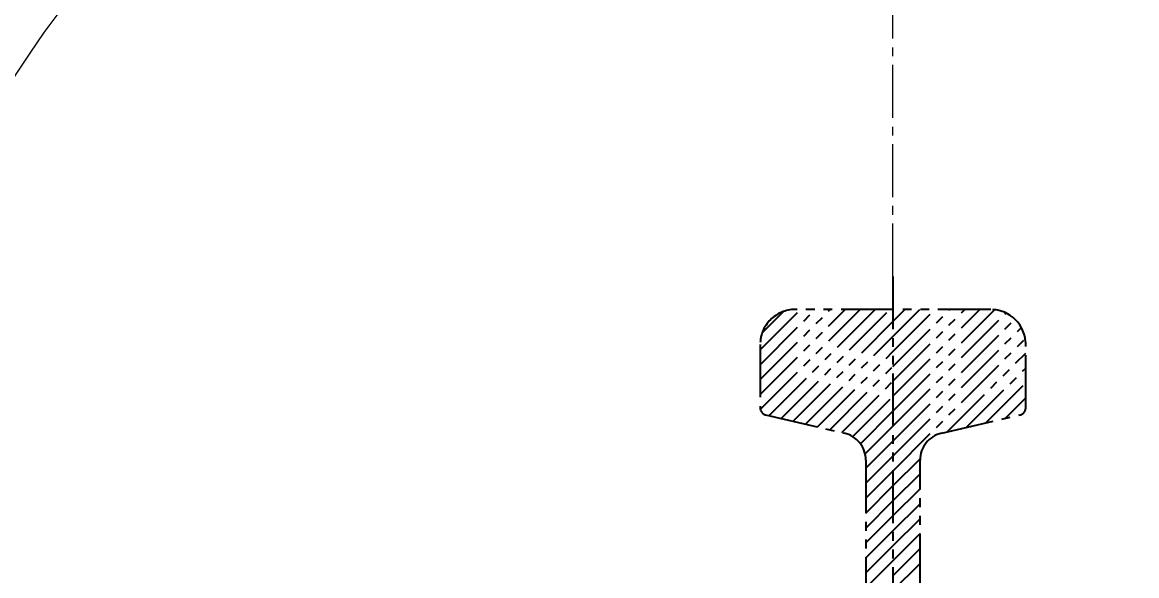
# Model space of a CAD drawing. Header units: millimetres. Extents: x -50460 to 50460, y -35640 to 35640.
# Drawn here: x 29173.3 to 29426.4, y 20559 to 20684.6 of the extents above; entities that cross this region are included whole.
import ezdxf

# ---------------------------------------------------------------- set-up
doc = ezdxf.new("R2010")
doc.units = ezdxf.units.MM
doc.linetypes.add('双点画线', pattern=[22, 12, -2, 2, -2, 2, -2])
doc.linetypes.add('点画线', pattern=[18, 12, -2, 2, -2])
doc.layers.get('0').update_dxf_attribs({"lineweight": 35})
for name, color, linetype, lineweight in [('7', 30, '双点画线', 18), ('EB0', 7, 'Continuous', 15), ('中心线层', 1, '点画线', 18), ('尺寸线层', 4, 'Continuous', 18), ('细实线层', 3, 'Continuous', 18)]:
    doc.layers.add(name, color=color, linetype=linetype, lineweight=lineweight)
doc.styles.get("Standard").update_dxf_attribs({"font": ''})
doc.styles.get('Standard').set_extended_font_data('宋体')
doc.dimstyles.new('AM_DEMATIC$0', dxfattribs={"dimscale": 120, "dimtxt": 3, "dimasz": 1.5, "dimexe": 1, "dimexo": 0, "dimgap": 1, "dimtad": 1, "dimdsep": 46, "dimtxsty": 'Standard', "dimblk": '_CAXARROW', "dimcen": 0, "dimdle": 3, "dimclrd": 256, "dimclre": 256, "dimclrt": 2, "dimadec": 0, "dimazin": 2, "dimtfac": 0.7071067811865475, "dimtdec": 3, "dimtmove": 0, "dimatfit": 3, "dimfxl": 1, "dimfrac": 2, "dimtolj": 1, "dimlwd": 18, "dimarcsym": 0})

# ---------------------------------------------------------------- blocks, each defined once
blk = doc.blocks.new('*X667')
at = {"layer": '7', "linetype": '双点画线', "lineweight": 25}
for p, q in [((0, 162.5038301414315), (0, 34.88225860645252)), ((-30.16499999997905, 135.6789392393621), (-10.84393923950847, 154.9999999998909)), ((-30.16500000009546, 139.0730517889679), (-14.23805178923067, 154.9999999998327)), ((-30.16500000009546, 142.4671643385736), (-17.63216433872003, 155.0000000000073)), ((-30.16500000021188, 145.8612768881794), (-21.02627688844223, 154.9999999999491)), ((-30.13387221276935, 132.3159544768569), (-7.44982668972807, 154.9999999998909)), ((-29.70936410306604, 149.7110253350693), (-24.87602533507743, 154.5443641030579)), ((-28.15543911600253, 130.9002750238942), (-4.055714140180498, 154.9999999997162)), ((-25.3979443864082, 130.2636572038246), (-0.6616015904583037, 154.9999999997744)), ((22.22500000000582, 154.9999999999964), (-22.22500000000582, 154.9999999999964)), ((-5.820766091346741e-11, 135.2969262920742), (19.70307370781666, 155.0000000000073)), ((0, 138.6910388418546), (16.30896115826908, 155.0000000001237)), ((5.820766091346741e-11, 142.085151391635), (12.91484860813944, 154.9999999997162)), ((5.820766091346741e-11, 145.4792639412408), (9.520736058650073, 154.9999999998909)), ((5.820766091346741e-11, 148.873376490963), (6.126623509044293, 154.9999999999491)), ((1.164153218269348e-10, 152.2674890407434), (2.73251095903106, 154.999999999658)), ((-5.820766091346741e-11, 131.902813742352), (23.05380254602642, 154.9566162884585)), ((-22.64044965733774, 129.6270393832892), (-1.164153218269348e-10, 152.2674890405106)), ((5.820766091346741e-11, 128.5087011927462), (25.69359115944826, 154.2022923521581)), ((-5.820766091346741e-11, 125.114588643024), (27.69788119304576, 152.8124698361498)), ((3.492459654808044e-10, 121.7204760937093), (29.17639555598726, 150.8968716493691)), ((-30.1649999999936, 147.0599999999977), (-30.1649999999936, 132.6289618176233)), ((-19.8829549276852, 128.9904215632196), (-5.820766091346741e-11, 148.8733764908466)), ((0, 118.3263635436379), (30.05438442880404, 148.3807479724637)), ((30.1649999999936, 132.6289618176233), (30.1649999999936, 147.0599999999977)), ((-17.12546019820729, 128.3538037430335), (5.820766091346741e-11, 145.4792639412408)), ((12.30976098193787, 127.2420119758535), (30.16499999992084, 145.0972509938365)), ((-14.367965468904, 127.7171859226728), (-1.746229827404022e-10, 142.0851513914022)), ((16.72267501120223, 128.2608134554539), (30.16499999997905, 141.7031384442889)), ((-11.61047073925147, 127.0805681026031), (-1.164153218269348e-10, 138.6910388417382)), ((21.13558903994272, 129.2796149345304), (30.16499999997905, 138.3090258945667)), ((-9.139878791058436, 126.1570475010994), (-1.164153218269348e-10, 135.296926292016)), ((25.5485030693817, 130.2984164142472), (30.16499999997905, 134.9149133448445)), ((-7.379070307710208, 124.5237434347255), (-5.820766091346741e-11, 131.902813742352)), ((-28.93267217640823, 131.079713414616), (-11.07156080492132, 126.9561509407868)), ((11.07156080492132, 126.9561509407868), (28.93267217640823, 131.079713414616)), ((-6.312483687419444, 122.196217505294), (5.820766091346741e-11, 128.5087011927462)), ((-6.150000000023283, 118.9645886431172), (-1.746229827404022e-10, 125.1145886429076)), ((-6.149999999965075, 115.5704760934532), (-2.91038304567337e-10, 121.720476093069)), ((-6.149999999994179, 120.7689010294016), (-6.149999999994179, 70.13117869541747)), ((1.164153218269348e-10, 114.9322509940321), (6.158150430637761, 121.0904014245134)), ((6.149999999994179, 70.13117869541747), (6.149999999994179, 120.7689010294016)), ((-6.149999999965075, 112.176363543731), (-2.91038304567337e-10, 118.3263635433468)), ((-5.820766091346741e-11, 111.5381384442517), (6.150000000197906, 117.688138444566)), ((-6.149999999674037, 108.7822509942416), (-3.492459654808044e-10, 114.9322509935664)), ((2.91038304567337e-10, 108.1440258948787), (6.150000000081491, 114.2940258946692)), ((-6.150000000023283, 105.3881384443448), (-3.492459654808044e-10, 111.5381384439606)), ((-1.164153218269348e-10, 104.7499133447491), (6.149999999732245, 110.8999133445977)), ((-6.150000000023283, 101.9940258946226), (-4.074536263942719e-10, 108.1440258941802)), ((-5.820766091346741e-11, 101.3558007950851), (6.149999999615829, 107.5058007947591)), ((-6.150000000314321, 98.59991334455117), (-3.492459654808044e-10, 104.7499133445162)), ((2.91038304567337e-10, 97.96168824582855), (6.149999999965075, 104.1116882454444)), ((-6.150000000314321, 95.20580079482897), (-1.164153218269348e-10, 101.3558007950269)), ((5.820766091346741e-11, 94.56757569587353), (6.150000000081491, 100.7175756958386)), ((-6.150000000081491, 91.81168824545603), (-1.164153218269348e-10, 97.9616882454211)), ((5.820766091346741e-11, 91.17346314615133), (6.150000000081491, 97.32346314617462))]:
    blk.add_line(p, q, dxfattribs=at)
for centre, radius, start, end in [((-22.22500000000582, 147.0599999999977), 7.939999999999998, 90, 180.0000000000002), ((22.22500000000582, 147.0599999999977), 7.940000000000001, 0, 90), ((-28.57499999999709, 132.6289618176233), 1.590000000000032, 180, 257.0000000000006), ((28.57499999999709, 132.6289618176233), 1.59000000000007, 283.0000000001641, 1.628443996909248e-10), ((-12.5, 120.7689010294016), 6.349999999999994, 359.9999999999999, 77.00000000000027), ((12.5, 120.7689010294016), 6.349999999999979, 103.0000000002226, 180.0000000002226)]:
    blk.add_arc(centre, radius, start, end, dxfattribs=at)
blk = doc.blocks.new('*X666')
at = {"layer": '中心线层', "linetype": '点画线', "lineweight": 18}
blk.add_line((0, 162.5038301414388), (0, 7149.999999999993), dxfattribs=at)
at = {"layer": 'EB0'}
blk.add_blockref('*X667', (0, 7.275957614183426e-12), dxfattribs=at)
blk = doc.blocks.new('*X715')
at = {"layer": '尺寸线层', "linetype": 'Continuous', "lineweight": 18, "transparency": 16777216}
for points in [[(28896.06310700117, 19488.91433521855), (29076.06310700117, 19511.41433521855), (29076.06310700117, 19466.41433521855)], [(30146.06310700117, 19488.91433521855), (29966.06310700117, 19511.41433521855), (29966.06310700117, 19466.41433521855)]]:
    blk.add_hatch(color=256, dxfattribs=at).paths.add_polyline_path(points, flags=0)
at = {"layer": '尺寸线层', "transparency": 16777216}
for p, q in [((28896.06310700117, 21939.44460688287), (28896.06310700117, 19368.91433521855)), ((30146.06310700117, 21939.44460688287), (30146.06310700117, 19368.91433521855))]:
    blk.add_line(p, q, dxfattribs=at)
at = {"layer": '尺寸线层', "linetype": 'Continuous', "lineweight": 18, "transparency": 16777216}
blk.add_line((28896.06310700117, 19488.91433521855), (30146.06310700117, 19488.91433521855), dxfattribs=at)
at = {"layer": '尺寸线层', "color": 2, "transparency": 16777216, "insert": (29534.06310750116, 19788.91433521856), "char_height": 360.0000000000001, "width": 1880, "attachment_point": 5, "line_spacing_factor": 1.37}
blk.add_mtext('1250', dxfattribs=at)
blk = doc.blocks.new('_CAXARROW')
blk.add_hatch(color=0).paths.add_polyline_path([(0, 0), (-1, 0.125), (-1, -0.125)], flags=0)
blk = doc.blocks.new('*X716')
at = {"layer": '尺寸线层', "linetype": 'Continuous', "lineweight": 18, "transparency": 16777216}
for points in [[(29521.06310700117, 18578.15995013993), (29701.06310700117, 18600.65995013993), (29701.06310700117, 18555.65995013993)], [(30671.06310700121, 18578.15995013993), (30491.06310700121, 18600.65995013993), (30491.06310700121, 18555.65995013993)]]:
    blk.add_hatch(color=256, dxfattribs=at).paths.add_polyline_path(points, flags=0)
at = {"layer": '尺寸线层', "transparency": 16777216}
for p, q in [((30671.06310700121, 21162.18193107477), (30671.06310700121, 18458.15995013993)), ((29521.06310700117, 20461.44460688288), (29521.06310700117, 18458.15995013993))]:
    blk.add_line(p, q, dxfattribs=at)
at = {"layer": '尺寸线层', "linetype": 'Continuous', "lineweight": 18, "transparency": 16777216}
blk.add_line((29521.06310700117, 18578.15995013993), (30671.06310700121, 18578.15995013993), dxfattribs=at)
at = {"layer": '尺寸线层', "color": 2, "transparency": 16777216, "insert": (30109.06310750119, 18878.15995013994), "char_height": 360.0000000000001, "width": 1880, "attachment_point": 5, "line_spacing_factor": 1.37}
blk.add_mtext('1150', dxfattribs=at)
blk = doc.blocks.new('*X717')
at = {"layer": '尺寸线层', "linetype": 'Continuous', "lineweight": 18, "transparency": 16777216}
for points in [[(28371.06310700121, 18578.15995013993), (28551.06310700121, 18600.65995013993), (28551.06310700121, 18555.65995013993)], [(29521.06310700117, 18578.15995013993), (29341.06310700117, 18600.65995013993), (29341.06310700117, 18555.65995013993)]]:
    blk.add_hatch(color=256, dxfattribs=at).paths.add_polyline_path(points, flags=0)
at = {"layer": '尺寸线层', "transparency": 16777216}
for p, q in [((28371.06310700121, 21162.18193107477), (28371.06310700121, 18458.15995013993)), ((29521.06310700117, 20461.44460688288), (29521.06310700117, 18458.15995013993))]:
    blk.add_line(p, q, dxfattribs=at)
at = {"layer": '尺寸线层', "linetype": 'Continuous', "lineweight": 18, "transparency": 16777216}
blk.add_line((28371.06310700121, 18578.15995013993), (29521.06310700117, 18578.15995013993), dxfattribs=at)
at = {"layer": '尺寸线层', "color": 2, "transparency": 16777216, "insert": (28959.06310750118, 18878.15995013993), "char_height": 360.0000000000001, "width": 1880, "attachment_point": 5, "line_spacing_factor": 1.37}
blk.add_mtext('1150', dxfattribs=at)
blk = doc.blocks.new('*X1181')
at = {"layer": '细实线层', "color": 0}
blk.add_circle((0, 0), 236.4205401823519, dxfattribs=at)

msp = doc.modelspace()

# ---------------------------------------------------------------- block references
at = {"layer": '尺寸线层'}
for name, p in [('*X666', (29371.06310700117, 20464.44460688287)), ('*X1181', (29371.06310700123, 20545.43573237992))]:
    msp.add_blockref(name, p, dxfattribs=at)

# ---------------------------------------------------------------- dimensions: what is measured, and where the dimension line sits
for base, p1, p2, picture, middle in [((30146.06310700117, 19488.91433521855), (28896.06310700117, 21939.44460688287), (30146.06310700117, 21939.44460688287), '*X715', (29521.06310700117, 19488.91433521855)), ((29521.06310700117, 18578.15995013993), (28371.06310700121, 21162.18193107477), (29521.06310700117, 20461.44460688288), '*X717', (28946.06310700119, 18578.15995013993)), ((30671.06310700121, 18578.15995013993), (29521.06310700117, 20461.44460688288), (30671.06310700121, 21162.18193107477), '*X716', (30096.06310700119, 18578.15995013993))]:
    dim = msp.add_linear_dim(base=base, p1=p1, p2=p2, dimstyle='AM_DEMATIC$0', override={"dimsah": 1, "dimtfill": 1, "dimtzin": 8}, dxfattribs=at)
    dim.commit()
    dim.dimension.update_dxf_attribs({"geometry": picture, "text_midpoint": middle})

doc.saveas('drawing.dxf')
